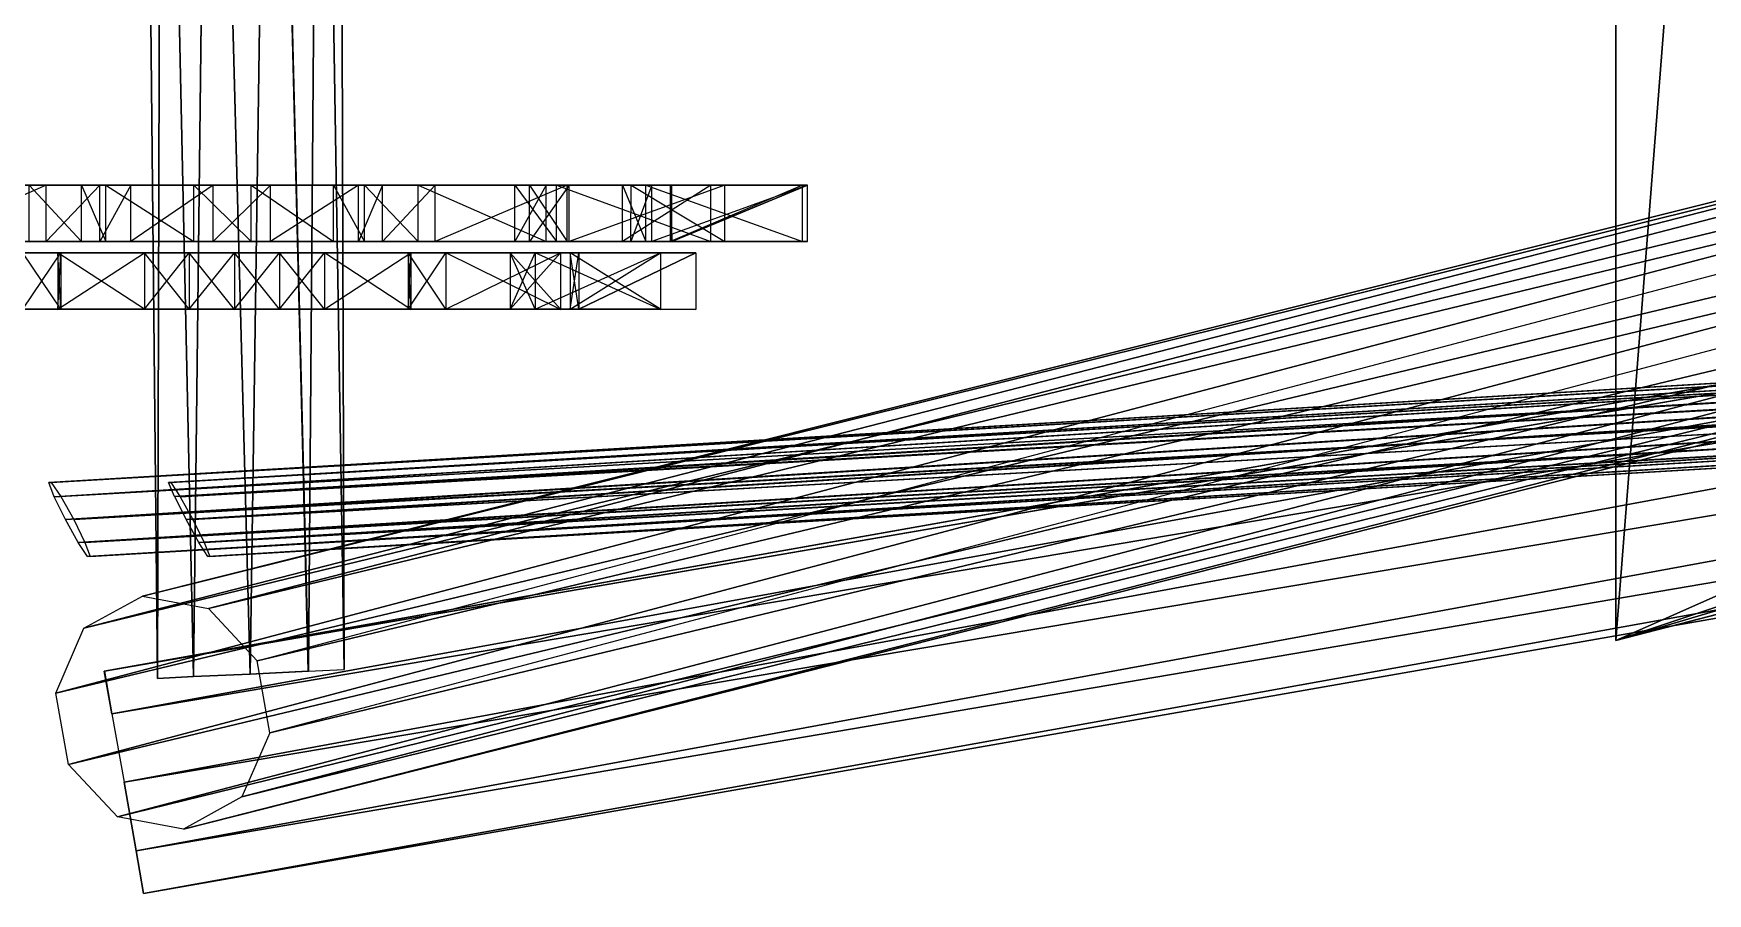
# Model space of a CAD drawing. Extents: x -75 to 123, y -11 to 30.
# Drawn here: x -41.92 to -23.2, y 0.56 to 10.17 of the extents above; entities that cross this region are included whole.
import ezdxf

# ---------------------------------------------------------------- set-up
doc = ezdxf.new("R2010")
doc.units = 0
doc.header["$MEASUREMENT"] = 0
doc.layers.get('0').update_dxf_attribs({"linetype": 'CONTINUOUS'})

msp = doc.modelspace()

# ---------------------------------------------------------------- linework, layer by layer
for points in [[(-24.224, 19.767, 40.669), (-19.195, 4.684, 36.311), (-24.223, 3.383, 40.669)], [(-19.195, 4.684, 36.311), (-24.224, 19.767, 40.669), (-19.196, 18.466, 36.311)], [(-24.223, 3.383, 40.669), (-22.967, 19.442, 43.651), (-24.224, 19.767, 40.669)], [(-40.487, 19.513, -44.447), (-40.531, 2.958, -44.057), (-40.701, 19.502, -43.629)], [(-40.701, 19.502, -43.629), (-40.531, 2.958, -43.2), (-40.487, 19.512, -42.81)], [(-40.701, 19.502, -43.629), (-40.531, 2.958, -44.057), (-40.531, 2.958, -43.2)], [(-40.487, 19.513, -44.447), (-40.13, 2.981, -44.756), (-40.531, 2.958, -44.057)], [(-40.487, 19.512, -42.81), (-40.531, 2.958, -43.2), (-40.13, 2.981, -42.501)], [(-40.487, 19.512, -42.81), (-40.13, 2.981, -42.501), (-39.934, 19.538, -42.302)], [(-39.935, 19.536, -44.956), (-40.13, 2.981, -44.756), (-40.487, 19.513, -44.447)], [(-39.934, 19.538, -42.302), (-40.13, 2.981, -42.501), (-39.495, 3.008, -42.233)], [(-39.935, 19.536, -44.956), (-39.495, 3.008, -45.025), (-40.13, 2.981, -44.756)], [(-39.258, 19.572, -44.954), (-39.495, 3.008, -45.025), (-39.935, 19.536, -44.956)], [(-39.934, 19.538, -42.302), (-39.495, 3.008, -42.233), (-39.258, 19.572, -42.305)], [(-39.258, 19.572, -44.954), (-38.845, 3.039, -44.756), (-39.495, 3.008, -45.025)], [(-39.258, 19.572, -42.305), (-39.495, 3.008, -42.233), (-38.844, 3.04, -42.501)], [(-38.712, 19.598, -44.446), (-38.845, 3.039, -44.756), (-39.258, 19.572, -44.954)], [(-39.258, 19.572, -42.305), (-38.844, 3.04, -42.501), (-38.712, 19.597, -42.812)], [(-38.445, 3.058, -44.057), (-38.712, 19.598, -44.446), (-38.845, 3.039, -44.756)], [(-38.712, 19.597, -42.812), (-38.844, 3.04, -42.501), (-38.445, 3.058, -43.2)], [(-38.445, 3.058, -44.057), (-38.712, 19.598, -44.446), (-38.498, 19.606, -43.629)], [(-38.712, 19.597, -42.812), (-38.445, 3.058, -43.2), (-38.498, 19.606, -43.629)], [(-38.445, 3.058, -44.057), (-38.498, 19.606, -43.629), (-38.445, 3.058, -43.2)], [(-22.967, 19.442, 43.651), (-24.223, 3.383, 40.669), (-22.966, 3.709, 43.651)], [(-41.354, 18.104, -44.298), (8.313, 9.539, -43.934), (-41.269, 18.579, -43.635)], [(-41.27, 18.58, -45.782), (8.313, 9.538, -45.485), (-41.353, 18.103, -45.116)], [(-41.27, 18.58, -45.782), (8.431, 10.193, -45.967), (8.313, 9.538, -45.485)], [(-41.269, 18.579, -43.635), (8.313, 9.539, -43.934), (8.43, 10.191, -43.453)], [(-41.353, 18.103, -45.116), (8.269, 9.289, -44.714), (-41.354, 18.104, -44.298)], [(-41.354, 18.104, -44.298), (8.269, 9.289, -44.714), (8.313, 9.539, -43.934)], [(-41.353, 18.103, -45.116), (8.313, 9.538, -45.485), (8.269, 9.289, -44.714)], [(-41.127, 3.04, -44.298), (-41.125, 3.039, -45.116), (8.5, 11.855, -44.714)], [(-41.127, 3.04, -44.298), (8.5, 11.855, -44.714), (8.544, 11.605, -43.934)], [(-41.125, 3.039, -45.116), (8.543, 11.606, -45.485), (8.5, 11.855, -44.714)], [(-9.847, 11.626, 24.11), (-41.354, 3.521, -43.45), (-40.701, 3.88, -43.785)], [(-9.847, 11.626, 24.11), (-10.35, 11.056, 24.413), (-41.354, 3.521, -43.45)], [(-9.115, 11.744, 23.762), (-40.701, 3.88, -43.785), (-39.962, 3.741, -44.111)], [(-9.115, 11.744, 23.762), (-9.847, 11.626, 24.11), (-40.701, 3.88, -43.785)], [(-8.441, 11.362, 23.492), (-9.115, 11.744, 23.762), (-39.962, 3.741, -44.111)], [(-41.041, 2.565, -43.635), (-41.127, 3.04, -44.298), (8.544, 11.605, -43.934)], [(-41.125, 3.039, -45.116), (-41.041, 2.564, -45.782), (8.543, 11.606, -45.485)], [(-41.041, 2.564, -45.782), (8.66, 10.953, -45.967), (8.543, 11.606, -45.485)], [(-41.041, 2.565, -43.635), (8.544, 11.605, -43.934), (8.659, 10.954, -43.453)], [(-8.441, 11.362, 23.492), (-39.962, 3.741, -44.111), (-39.416, 3.157, -44.295)], [(-8.441, 11.362, 23.492), (-8.079, 10.632, 23.409), (-39.416, 3.157, -44.295)], [(-10.35, 11.056, 24.413), (-41.67, 2.795, -43.22), (-41.354, 3.521, -43.45)], [(-10.35, 11.056, 24.413), (-10.442, 10.256, 24.547), (-41.67, 2.795, -43.22)], [(-41.041, 2.565, -43.635), (-40.906, 1.798, -43.382), (8.659, 10.954, -43.453)], [(-41.041, 2.564, -45.782), (-40.906, 1.798, -46.035), (8.66, 10.953, -45.967)], [(-40.906, 1.798, -43.382), (8.8, 10.147, -43.453), (8.659, 10.954, -43.453)], [(-40.906, 1.798, -46.035), (8.8, 10.149, -45.967), (8.66, 10.953, -45.967)], [(-8.079, 10.632, 23.409), (-39.274, 2.351, -44.267), (-39.416, 3.157, -44.295)], [(-8.171, 9.832, 23.546), (-8.079, 10.632, 23.409), (-39.274, 2.351, -44.267)], [(-10.442, 10.256, 24.547), (-41.528, 1.999, -43.192), (-41.67, 2.795, -43.22)], [(-10.442, 10.256, 24.547), (-10.08, 9.528, 24.465), (-41.528, 1.999, -43.192)], [(-40.906, 1.798, -46.035), (-40.772, 1.032, -45.782), (8.8, 10.149, -45.967)], [(-40.771, 1.031, -43.635), (-40.906, 1.798, -43.382), (8.8, 10.147, -43.453)], [(-40.772, 1.032, -45.782), (8.914, 9.492, -45.485), (8.8, 10.149, -45.967)], [(-40.771, 1.031, -43.635), (8.8, 10.147, -43.453), (8.914, 9.493, -43.934)], [(-8.677, 9.264, 23.849), (-8.171, 9.832, 23.546), (-39.589, 1.635, -44.037)], [(-8.171, 9.832, 23.546), (-39.274, 2.351, -44.267), (-39.589, 1.635, -44.037)], [(-2.566, 9.808, 37.458), (-21.129, 4.184, 43.651), (-24.223, 3.383, 40.669)], [(-24.223, 3.383, 40.669), (-7.594, 8.922, 37.229), (-2.566, 9.808, 37.458)], [(-10.08, 9.528, 24.465), (-40.981, 1.412, -43.376), (-41.528, 1.999, -43.192)], [(-10.08, 9.528, 24.465), (-9.41, 9.146, 24.197), (-40.981, 1.412, -43.376)], [(-40.772, 1.032, -45.782), (-40.688, 0.556, -45.116), (8.914, 9.492, -45.485)], [(-40.689, 0.555, -44.298), (-40.771, 1.031, -43.635), (8.914, 9.493, -43.934)], [(-40.689, 0.555, -44.298), (8.914, 9.493, -43.934), (8.958, 9.243, -44.714)], [(-40.688, 0.556, -45.116), (8.958, 9.243, -44.714), (8.914, 9.492, -45.485)], [(-40.688, 0.556, -45.116), (-40.689, 0.555, -44.298), (8.958, 9.243, -44.714)], [(-9.41, 9.146, 24.197), (-8.677, 9.264, 23.849), (-40.24, 1.274, -43.696)], [(-8.677, 9.264, 23.849), (-39.589, 1.635, -44.037), (-40.24, 1.274, -43.696)], [(-9.41, 9.146, 24.197), (-40.24, 1.274, -43.696), (-40.981, 1.412, -43.376)], [(-24.223, 3.383, 40.669), (-14.456, 7.712, 36.081), (-7.594, 8.922, 37.229)], [(-34.793, 8.475, -43.573), (-44.157, 8.475, -41.922), (-44.613, 8.475, -43.786)], [(-34.793, 8.475, -43.573), (-44.613, 8.475, -43.786), (-44.322, 8.475, -45.683)], [(-34.793, 8.475, -43.573), (-44.322, 8.475, -45.683), (-43.325, 8.475, -47.325)], [(-34.793, 8.475, -43.573), (-43.021, 8.475, -40.373), (-44.157, 8.475, -41.922)], [(-34.793, 8.475, -43.573), (-43.325, 8.475, -47.325), (-41.776, 8.475, -48.461)], [(-41.776, 8.475, -48.461), (-43.325, 8.475, -47.325), (-42.859, 8.475, -47.77)], [(-42.859, 8.475, -47.77), (-41.776, 8.475, -48.461), (-43.206, 8.476, -49.51)], [(-43.206, 8.476, -49.51), (-41.776, 8.475, -48.461), (-43.206, 7.843, -49.51)], [(-43.206, 7.843, -49.51), (-41.776, 7.843, -48.461), (-41.776, 8.475, -48.461)], [(-34.793, 8.475, -43.573), (-41.38, 8.475, -39.377), (-43.021, 8.475, -40.373)], [(-43.021, 8.475, -40.373), (-41.38, 8.475, -39.377), (-41.969, 8.475, -39.636)], [(-41.38, 8.475, -39.377), (-41.969, 8.475, -39.636), (-41.38, 7.843, -39.377)], [(-41.38, 7.843, -39.377), (-41.969, 7.843, -39.636), (-41.969, 8.475, -39.636)], [(-34.793, 8.475, -43.573), (-41.776, 8.475, -48.461), (-39.911, 8.475, -48.917)], [(-39.911, 8.475, -48.917), (-41.776, 8.475, -48.461), (-41.176, 8.475, -48.695)], [(-41.776, 8.475, -48.461), (-41.176, 8.475, -48.695), (-41.776, 7.843, -48.461)], [(-41.776, 7.843, -48.461), (-41.176, 7.843, -48.695), (-41.176, 8.475, -48.695)], [(-34.793, 8.475, -43.573), (-39.483, 8.475, -39.085), (-41.38, 8.475, -39.377)], [(-41.38, 8.475, -39.377), (-39.483, 8.475, -39.085), (-40.125, 8.475, -39.098)], [(-40.125, 8.475, -39.098), (-41.38, 8.475, -39.377), (-41.11, 8.475, -37.623)], [(-41.11, 8.475, -37.623), (-41.38, 8.475, -39.377), (-41.11, 7.843, -37.623)], [(-41.11, 7.843, -37.623), (-41.38, 7.843, -39.377), (-41.38, 8.475, -39.377)], [(-41.176, 8.475, -48.695), (-39.911, 8.475, -48.917), (-40.83, 8.476, -50.435)], [(-41.176, 8.475, -48.695), (-40.83, 8.476, -50.435), (-41.176, 7.843, -48.695)], [(-41.176, 7.843, -48.695), (-40.83, 7.843, -50.435), (-40.83, 8.476, -50.435)], [(-40.125, 8.475, -39.098), (-41.11, 8.475, -37.623), (-40.125, 7.843, -39.098)], [(-40.125, 7.843, -39.098), (-41.11, 7.843, -37.623), (-41.11, 8.475, -37.623)], [(-40.83, 8.476, -50.435), (-39.911, 8.475, -48.917), (-40.83, 7.843, -50.435)], [(-40.83, 7.843, -50.435), (-39.911, 7.843, -48.917), (-39.911, 8.475, -48.917)], [(-39.483, 8.475, -39.085), (-40.125, 8.475, -39.098), (-39.483, 7.843, -39.085)], [(-39.483, 7.843, -39.085), (-40.125, 7.843, -39.098), (-40.125, 8.475, -39.098)], [(-34.793, 8.475, -43.573), (-39.911, 8.475, -48.917), (-38.014, 8.475, -48.625)], [(-38.014, 8.475, -48.625), (-39.911, 8.475, -48.917), (-39.269, 8.475, -48.904)], [(-39.911, 8.475, -48.917), (-39.269, 8.475, -48.904), (-39.911, 7.843, -48.917)], [(-39.911, 7.843, -48.917), (-39.269, 7.843, -48.904), (-39.269, 8.475, -48.904)], [(-34.793, 8.475, -43.573), (-37.618, 8.475, -39.541), (-39.483, 8.475, -39.085)], [(-39.483, 8.475, -39.085), (-37.618, 8.475, -39.541), (-38.218, 8.475, -39.307)], [(-38.218, 8.475, -39.307), (-39.483, 8.475, -39.085), (-38.563, 8.475, -37.567)], [(-38.563, 8.475, -37.567), (-39.483, 8.475, -39.085), (-38.564, 7.843, -37.567)], [(-38.564, 7.843, -37.567), (-39.483, 7.843, -39.085), (-39.483, 8.475, -39.085)], [(-39.269, 8.475, -48.904), (-38.014, 8.475, -48.625), (-38.283, 8.476, -50.379)], [(-39.269, 8.475, -48.904), (-38.283, 8.476, -50.379), (-39.269, 7.843, -48.904)], [(-39.269, 7.843, -48.904), (-38.284, 7.843, -50.379), (-38.283, 8.476, -50.379)], [(-38.218, 7.843, -39.307), (-38.564, 7.843, -37.567), (-38.563, 8.475, -37.567)], [(-38.218, 8.475, -39.307), (-38.563, 8.475, -37.567), (-38.218, 7.843, -39.307)], [(-38.283, 8.476, -50.379), (-38.014, 8.475, -48.625), (-38.284, 7.843, -50.379)], [(-38.284, 7.843, -50.379), (-38.014, 7.843, -48.625), (-38.014, 8.475, -48.625)], [(-37.618, 8.475, -39.541), (-38.218, 8.475, -39.307), (-37.618, 7.843, -39.541)], [(-37.618, 7.843, -39.541), (-38.218, 7.843, -39.307), (-38.218, 8.475, -39.307)], [(-34.793, 8.475, -43.573), (-38.014, 8.475, -48.625), (-36.371, 8.475, -47.629)], [(-36.371, 8.475, -47.629), (-38.014, 8.475, -48.625), (-37.425, 8.475, -48.366)], [(-38.014, 8.475, -48.625), (-37.425, 8.475, -48.366), (-38.014, 7.843, -48.625)], [(-38.014, 7.843, -48.625), (-37.425, 7.843, -48.366), (-37.425, 8.475, -48.366)], [(-34.793, 8.475, -43.573), (-36.069, 8.475, -40.677), (-37.618, 8.475, -39.541)], [(-37.618, 8.475, -39.541), (-36.069, 8.475, -40.677), (-36.534, 8.475, -40.232)], [(-36.534, 8.475, -40.232), (-37.618, 8.475, -39.541), (-36.186, 8.475, -38.492)], [(-36.186, 8.475, -38.492), (-37.618, 8.475, -39.541), (-36.186, 7.843, -38.492)], [(-36.186, 7.843, -38.492), (-37.618, 7.843, -39.541), (-37.618, 8.475, -39.541)], [(-37.425, 8.475, -48.366), (-36.371, 8.475, -47.629), (-35.95, 8.475, -49.352)], [(-37.425, 8.475, -48.366), (-35.95, 8.475, -49.352), (-37.425, 7.843, -48.366)], [(-37.425, 7.843, -48.366), (-35.95, 7.843, -49.352), (-35.95, 8.475, -49.352)], [(-36.069, 8.475, -40.677), (-36.534, 8.475, -40.232), (-36.069, 7.843, -40.677)], [(-36.534, 8.475, -40.232), (-36.186, 8.475, -38.492), (-36.534, 7.843, -40.232)], [(-36.069, 7.843, -40.677), (-36.534, 7.843, -40.232), (-36.534, 8.475, -40.232)], [(-36.534, 7.843, -40.232), (-36.186, 7.843, -38.492), (-36.186, 8.475, -38.492)], [(-34.793, 8.475, -43.573), (-36.371, 8.475, -47.629), (-35.235, 8.475, -46.08)], [(-35.95, 8.475, -49.352), (-36.371, 8.475, -47.629), (-35.95, 7.843, -49.352)], [(-35.235, 8.475, -46.08), (-36.371, 8.475, -47.629), (-35.927, 8.475, -47.164)], [(-36.371, 8.475, -47.629), (-35.927, 8.475, -47.164), (-36.371, 7.843, -47.629)], [(-35.95, 7.843, -49.352), (-36.371, 7.843, -47.629), (-36.371, 8.475, -47.629)], [(-36.371, 7.843, -47.629), (-35.927, 7.843, -47.164), (-35.927, 8.475, -47.164)], [(-34.793, 8.475, -43.573), (-36.069, 8.475, -40.677), (-35.072, 8.475, -42.319)], [(-36.069, 8.475, -40.677), (-35.072, 8.475, -42.319), (-35.332, 8.475, -41.729)], [(-35.332, 8.475, -41.729), (-36.069, 8.475, -40.677), (-34.345, 8.475, -40.255)], [(-34.345, 8.475, -40.255), (-36.069, 8.475, -40.677), (-34.345, 7.843, -40.255)], [(-34.345, 7.843, -40.255), (-36.069, 7.843, -40.677), (-36.069, 8.475, -40.677)], [(-35.927, 8.475, -47.164), (-35.235, 8.475, -46.08), (-34.187, 8.476, -47.51)], [(-35.927, 8.475, -47.164), (-34.187, 8.476, -47.51), (-35.927, 7.843, -47.164)], [(-35.927, 7.843, -47.164), (-34.187, 7.843, -47.51), (-34.187, 8.476, -47.51)], [(-35.072, 8.475, -42.319), (-35.332, 8.475, -41.729), (-35.072, 7.843, -42.319)], [(-35.332, 8.475, -41.729), (-34.345, 8.475, -40.255), (-35.332, 7.843, -41.729)], [(-35.072, 7.843, -42.319), (-35.332, 7.843, -41.729), (-35.332, 8.475, -41.729)], [(-35.332, 7.843, -41.729), (-34.345, 7.843, -40.255), (-34.345, 8.475, -40.255)], [(-35.235, 8.475, -46.08), (-35.002, 8.475, -45.48), (-35.237, 7.843, -46.08)], [(-34.187, 7.843, -47.51), (-35.237, 7.843, -46.08), (-35.235, 8.475, -46.08)], [(-35.237, 7.843, -46.08), (-35.002, 7.843, -45.48), (-35.002, 8.475, -45.48)], [(-34.187, 8.476, -47.51), (-35.235, 8.475, -46.08), (-34.187, 7.843, -47.51)], [(-35.235, 8.475, -46.08), (-34.793, 8.475, -43.573), (-34.779, 8.475, -44.215)], [(-34.779, 8.475, -44.215), (-35.235, 8.475, -46.08), (-35.002, 8.475, -45.48)], [(-34.793, 8.475, -43.573), (-35.072, 8.475, -42.319), (-33.318, 8.475, -42.589)], [(-33.318, 8.475, -42.589), (-35.072, 8.475, -42.319), (-33.319, 7.843, -42.589)], [(-33.319, 7.843, -42.589), (-35.072, 7.843, -42.319), (-35.072, 8.475, -42.319)], [(-35.002, 8.475, -45.48), (-34.779, 8.475, -44.215), (-33.262, 8.475, -45.134)], [(-35.002, 8.475, -45.48), (-33.262, 8.475, -45.134), (-35.002, 7.843, -45.48)], [(-35.002, 7.843, -45.48), (-33.263, 7.843, -45.134), (-33.262, 8.475, -45.134)], [(-35.002, 7.843, -45.48), (-34.779, 7.843, -44.215), (-33.262, 8.475, -45.134)], [(-34.779, 8.475, -44.215), (-34.793, 8.475, -43.573), (-34.779, 7.843, -44.215)], [(-34.793, 8.475, -43.573), (-33.318, 8.475, -42.589), (-34.793, 7.843, -43.573)], [(-34.779, 7.843, -44.215), (-34.793, 7.843, -43.573), (-34.793, 8.475, -43.573)], [(-34.793, 7.843, -43.573), (-33.319, 7.843, -42.589), (-33.318, 8.475, -42.589)], [(-34.779, 8.475, -44.215), (-33.262, 8.475, -45.134), (-34.779, 7.843, -44.215)], [(-34.779, 7.843, -44.215), (-33.263, 7.843, -45.134), (-33.262, 8.475, -45.134)], [(-41.722, 5.15, -49.507), (7.615, 8.089, -54.83), (-41.747, 5.15, -49.777)], [(-41.747, 5.15, -49.777), (7.615, 8.089, -54.83), (7.631, 8.006, -55.088)], [(-41.722, 5.15, -49.507), (7.686, 8.005, -54.577), (7.615, 8.089, -54.83)], [(-40.407, 5.15, -38.707), (-40.381, 5.15, -38.978), (9.043, 8.089, -34.519)], [(-40.407, 5.15, -38.707), (9.043, 8.089, -34.519), (9.064, 8.005, -34.257)], [(-40.381, 5.15, -38.978), (9.108, 8.006, -34.772), (9.043, 8.089, -34.519)], [(-41.747, 5.15, -49.777), (7.631, 8.006, -55.088), (-41.687, 4.991, -50.006)], [(-41.612, 4.992, -49.296), (7.686, 8.005, -54.577), (-41.722, 5.15, -49.507)], [(-41.687, 4.991, -50.006), (7.631, 8.006, -55.088), (7.729, 7.788, -55.26)], [(7.816, 7.788, -54.43), (-41.612, 4.992, -49.296), (7.686, 8.005, -54.577)], [(-40.34, 4.992, -38.48), (-40.407, 5.15, -38.707), (9.064, 8.005, -34.257)], [(-40.381, 5.15, -38.978), (-40.278, 4.991, -39.192), (9.108, 8.006, -34.772)], [(-40.34, 4.992, -38.48), (9.064, 8.005, -34.257), (9.164, 7.788, -34.087)], [(-40.278, 4.991, -39.192), (9.238, 7.788, -34.921), (9.108, 8.006, -34.772)], [(-44.322, 7.843, -45.683), (-44.613, 7.843, -43.786), (-34.793, 7.843, -43.573)], [(-44.613, 7.843, -43.786), (-44.157, 7.843, -41.922), (-34.793, 7.843, -43.573)], [(-43.325, 7.843, -47.325), (-44.322, 7.843, -45.683), (-34.793, 7.843, -43.573)], [(-44.157, 7.843, -41.922), (-43.021, 7.843, -40.373), (-34.793, 7.843, -43.573)], [(-43.037, 7.719, -45.943), (-43.524, 7.719, -44.507), (-35.918, 7.719, -42.996)], [(-43.524, 7.719, -44.507), (-43.425, 7.719, -42.996), (-35.918, 7.719, -42.996)], [(-43.425, 7.719, -42.996), (-42.754, 7.719, -41.637), (-35.918, 7.719, -42.996)], [(-43.325, 7.843, -47.325), (-42.859, 7.843, -47.77), (-41.776, 7.843, -48.461)], [(-41.776, 7.843, -48.461), (-43.325, 7.843, -47.325), (-34.793, 7.843, -43.573)], [(-43.206, 7.843, -49.51), (-41.776, 7.843, -48.461), (-42.859, 7.843, -47.77)], [(-42.037, 7.719, -47.083), (-43.037, 7.719, -45.943), (-35.918, 7.719, -42.996)], [(-41.38, 7.843, -39.377), (-41.969, 7.843, -39.636), (-43.021, 7.843, -40.373)], [(-43.021, 7.843, -40.373), (-41.38, 7.843, -39.377), (-34.793, 7.843, -43.573)], [(-41.614, 7.719, -40.636), (-42.037, 7.719, -40.919), (-42.754, 7.719, -41.637)], [(-42.754, 7.719, -41.637), (-41.614, 7.719, -40.636), (-35.918, 7.719, -42.996)], [(-42.037, 7.087, -47.083), (-41.614, 7.719, -47.366), (-41.614, 7.087, -47.366)], [(-42.037, 7.087, -47.083), (-41.614, 7.719, -47.366), (-42.037, 7.719, -47.083)], [(-41.614, 7.087, -40.636), (-42.037, 7.719, -40.919), (-42.037, 7.087, -40.919)], [(-41.614, 7.087, -40.636), (-42.037, 7.719, -40.919), (-41.614, 7.719, -40.636)], [(-42.037, 7.719, -47.083), (-41.614, 7.719, -47.366), (-40.677, 7.719, -47.755)], [(-40.677, 7.719, -47.755), (-42.037, 7.719, -47.083), (-35.918, 7.719, -42.996)], [(-41.776, 7.843, -48.461), (-41.176, 7.843, -48.695), (-39.911, 7.843, -48.917)], [(-39.911, 7.843, -48.917), (-41.776, 7.843, -48.461), (-34.793, 7.843, -43.573)], [(-41.687, 4.991, -50.006), (7.729, 7.788, -55.26), (-41.562, 4.736, -50.104)], [(-41.645, 7.087, -48.767), (-40.677, 7.719, -47.755), (-40.677, 7.087, -47.755)], [(-41.614, 7.087, -47.366), (-41.645, 7.719, -48.767), (-41.645, 7.087, -48.767)], [(-41.645, 7.087, -48.767), (-40.677, 7.719, -47.755), (-41.645, 7.719, -48.767)], [(-41.614, 7.087, -47.366), (-41.645, 7.719, -48.767), (-41.614, 7.719, -47.366)], [(-41.645, 7.086, -39.235), (-41.614, 7.719, -40.636), (-41.614, 7.087, -40.636)], [(-40.677, 7.087, -40.247), (-41.645, 7.719, -39.235), (-41.645, 7.086, -39.235)], [(-41.645, 7.086, -39.235), (-41.614, 7.719, -40.636), (-41.645, 7.719, -39.235)], [(-40.677, 7.087, -40.247), (-41.645, 7.719, -39.235), (-40.677, 7.719, -40.247)], [(-41.645, 7.719, -48.767), (-40.677, 7.719, -47.755), (-41.614, 7.719, -47.366)], [(-41.645, 7.719, -39.235), (-41.614, 7.719, -40.636), (-40.677, 7.719, -40.247)], [(-40.178, 7.719, -40.148), (-40.677, 7.719, -40.247), (-41.614, 7.719, -40.636)], [(-41.614, 7.719, -40.636), (-40.178, 7.719, -40.148), (-35.918, 7.719, -42.996)], [(7.816, 7.788, -54.43), (-41.612, 4.992, -49.296), (-41.469, 4.736, -49.225)], [(-41.562, 4.736, -50.104), (7.729, 7.788, -55.26), (7.87, 7.52, -55.274)], [(7.816, 7.788, -54.43), (-41.469, 4.736, -49.225), (7.958, 7.519, -54.444)], [(-41.11, 7.843, -37.623), (-41.38, 7.843, -39.377), (-40.125, 7.843, -39.098)], [(-39.483, 7.843, -39.085), (-40.125, 7.843, -39.098), (-41.38, 7.843, -39.377)], [(-41.38, 7.843, -39.377), (-39.483, 7.843, -39.085), (-34.793, 7.843, -43.573)], [(-40.83, 7.843, -50.435), (-39.911, 7.843, -48.917), (-41.176, 7.843, -48.695)], [(-40.677, 7.087, -47.755), (-40.178, 7.719, -47.854), (-40.178, 7.087, -47.854)], [(-40.677, 7.087, -47.755), (-40.178, 7.719, -47.854), (-40.677, 7.719, -47.755)], [(-40.178, 7.087, -40.148), (-40.677, 7.719, -40.247), (-40.677, 7.087, -40.247)], [(-40.178, 7.087, -40.148), (-40.677, 7.719, -40.247), (-40.178, 7.719, -40.148)], [(-40.677, 7.719, -47.755), (-40.178, 7.719, -47.854), (-39.166, 7.719, -47.854)], [(-39.166, 7.719, -47.854), (-40.677, 7.719, -47.755), (-35.918, 7.719, -42.996)], [(-40.34, 4.992, -38.48), (-40.213, 4.736, -38.383), (9.164, 7.788, -34.087)], [(-40.278, 4.991, -39.192), (-40.136, 4.736, -39.264), (9.238, 7.788, -34.921)], [(-40.213, 4.736, -38.383), (9.305, 7.519, -34.075), (9.164, 7.788, -34.087)], [(-40.178, 7.087, -47.854), (-39.672, 7.719, -49.159), (-39.672, 7.087, -49.159)], [(-40.178, 7.087, -47.854), (-39.672, 7.719, -49.159), (-40.178, 7.719, -47.854)], [(-39.672, 7.086, -38.843), (-40.178, 7.719, -40.148), (-40.178, 7.087, -40.148)], [(-39.672, 7.086, -38.843), (-40.178, 7.719, -40.148), (-39.672, 7.719, -38.843)], [(-39.672, 7.719, -49.159), (-39.166, 7.719, -47.854), (-40.178, 7.719, -47.854)], [(-39.672, 7.719, -38.843), (-40.178, 7.719, -40.148), (-39.166, 7.719, -40.148)], [(-38.666, 7.719, -40.247), (-39.166, 7.719, -40.148), (-40.178, 7.719, -40.148)], [(-40.178, 7.719, -40.148), (-38.666, 7.719, -40.247), (-35.918, 7.719, -42.996)], [(-40.136, 4.736, -39.264), (9.378, 7.52, -34.909), (9.238, 7.788, -34.921)], [(-39.911, 7.843, -48.917), (-39.269, 7.843, -48.904), (-38.014, 7.843, -48.625)], [(-38.014, 7.843, -48.625), (-39.911, 7.843, -48.917), (-34.793, 7.843, -43.573)], [(-39.672, 7.087, -49.159), (-39.166, 7.719, -47.854), (-39.166, 7.087, -47.854)], [(-39.672, 7.087, -49.159), (-39.166, 7.719, -47.854), (-39.672, 7.719, -49.159)], [(-39.166, 7.087, -40.148), (-39.672, 7.719, -38.843), (-39.672, 7.086, -38.843)], [(-39.166, 7.087, -40.148), (-39.672, 7.719, -38.843), (-39.166, 7.719, -40.148)], [(-38.564, 7.843, -37.567), (-39.483, 7.843, -39.085), (-38.218, 7.843, -39.307)], [(-37.618, 7.843, -39.541), (-38.218, 7.843, -39.307), (-39.483, 7.843, -39.085)], [(-39.483, 7.843, -39.085), (-37.618, 7.843, -39.541), (-34.793, 7.843, -43.573)], [(-38.284, 7.843, -50.379), (-38.014, 7.843, -48.625), (-39.269, 7.843, -48.904)], [(-39.166, 7.087, -47.854), (-38.666, 7.719, -47.755), (-38.666, 7.087, -47.755)], [(-39.166, 7.087, -47.854), (-38.666, 7.719, -47.755), (-39.166, 7.719, -47.854)], [(-38.666, 7.087, -40.247), (-39.166, 7.719, -40.148), (-39.166, 7.087, -40.148)], [(-38.666, 7.087, -40.247), (-39.166, 7.719, -40.148), (-38.666, 7.719, -40.247)], [(-39.166, 7.719, -47.854), (-38.666, 7.719, -47.755), (-37.729, 7.719, -47.366)], [(-37.729, 7.719, -47.366), (-39.166, 7.719, -47.854), (-35.918, 7.719, -42.996)], [(-38.666, 7.087, -47.755), (-37.698, 7.719, -48.767), (-37.698, 7.087, -48.767)], [(-38.666, 7.087, -47.755), (-37.698, 7.719, -48.767), (-38.666, 7.719, -47.755)], [(-37.698, 7.086, -39.235), (-38.666, 7.719, -40.247), (-38.666, 7.087, -40.247)], [(-37.698, 7.086, -39.235), (-38.666, 7.719, -40.247), (-37.698, 7.719, -39.235)], [(-37.698, 7.719, -48.767), (-37.729, 7.719, -47.366), (-38.666, 7.719, -47.755)], [(-37.698, 7.719, -39.235), (-38.666, 7.719, -40.247), (-37.729, 7.719, -40.636)], [(-37.306, 7.719, -40.919), (-37.729, 7.719, -40.636), (-38.666, 7.719, -40.247)], [(-38.666, 7.719, -40.247), (-37.306, 7.719, -40.919), (-35.918, 7.719, -42.996)], [(-38.014, 7.843, -48.625), (-37.425, 7.843, -48.366), (-36.371, 7.843, -47.629)], [(-36.371, 7.843, -47.629), (-38.014, 7.843, -48.625), (-34.793, 7.843, -43.573)], [(-37.729, 7.087, -47.366), (-37.306, 7.719, -47.083), (-37.306, 7.087, -47.083)], [(-37.698, 7.087, -48.767), (-37.729, 7.719, -47.366), (-37.729, 7.087, -47.366)], [(-37.729, 7.087, -47.366), (-37.306, 7.719, -47.083), (-37.729, 7.719, -47.366)], [(-37.698, 7.087, -48.767), (-37.729, 7.719, -47.366), (-37.698, 7.719, -48.767)], [(-37.729, 7.087, -40.636), (-37.698, 7.719, -39.235), (-37.698, 7.086, -39.235)], [(-37.306, 7.087, -40.919), (-37.729, 7.719, -40.636), (-37.729, 7.087, -40.636)], [(-37.729, 7.087, -40.636), (-37.698, 7.719, -39.235), (-37.729, 7.719, -40.636)], [(-37.306, 7.087, -40.919), (-37.729, 7.719, -40.636), (-37.306, 7.719, -40.919)], [(-37.729, 7.719, -47.366), (-37.306, 7.719, -47.083), (-36.589, 7.719, -46.365)], [(-36.589, 7.719, -46.365), (-37.729, 7.719, -47.366), (-35.918, 7.719, -42.996)], [(-36.186, 7.843, -38.492), (-37.618, 7.843, -39.541), (-36.534, 7.843, -40.232)], [(-36.069, 7.843, -40.677), (-36.534, 7.843, -40.232), (-37.618, 7.843, -39.541)], [(-37.618, 7.843, -39.541), (-36.069, 7.843, -40.677), (-34.793, 7.843, -43.573)], [(-35.95, 7.843, -49.352), (-36.371, 7.843, -47.629), (-37.425, 7.843, -48.366)], [(-37.306, 7.087, -47.083), (-36.024, 7.719, -47.648), (-36.024, 7.087, -47.648)], [(-37.306, 7.087, -47.083), (-36.024, 7.719, -47.648), (-37.306, 7.719, -47.083)], [(-36.024, 7.086, -40.354), (-37.306, 7.719, -40.919), (-37.306, 7.087, -40.919)], [(-36.024, 7.086, -40.354), (-37.306, 7.719, -40.919), (-36.024, 7.719, -40.354)], [(-36.024, 7.719, -47.648), (-36.589, 7.719, -46.365), (-37.306, 7.719, -47.083)], [(-36.024, 7.719, -40.354), (-37.306, 7.719, -40.919), (-36.589, 7.719, -41.637)], [(-36.307, 7.719, -42.059), (-36.589, 7.719, -41.637), (-37.306, 7.719, -40.919)], [(-37.306, 7.719, -40.919), (-36.307, 7.719, -42.059), (-35.918, 7.719, -42.996)], [(-36.589, 7.087, -46.365), (-36.307, 7.719, -45.943), (-36.307, 7.087, -45.943)], [(-36.024, 7.087, -47.648), (-36.589, 7.719, -46.365), (-36.589, 7.087, -46.365)], [(-36.589, 7.087, -46.365), (-36.307, 7.719, -45.943), (-36.589, 7.719, -46.365)], [(-36.024, 7.087, -47.648), (-36.589, 7.719, -46.365), (-36.024, 7.719, -47.648)], [(-36.589, 7.087, -41.637), (-36.024, 7.719, -40.354), (-36.024, 7.086, -40.354)], [(-36.307, 7.087, -42.059), (-36.589, 7.719, -41.637), (-36.589, 7.087, -41.637)], [(-36.589, 7.087, -41.637), (-36.024, 7.719, -40.354), (-36.589, 7.719, -41.637)], [(-36.307, 7.087, -42.059), (-36.589, 7.719, -41.637), (-36.307, 7.719, -42.059)], [(-36.589, 7.719, -46.365), (-36.307, 7.719, -45.943), (-35.918, 7.719, -45.005)], [(-35.918, 7.719, -45.005), (-36.589, 7.719, -46.365), (-35.918, 7.719, -42.996)], [(-36.371, 7.843, -47.629), (-35.927, 7.843, -47.164), (-35.237, 7.843, -46.08)], [(-35.237, 7.843, -46.08), (-36.371, 7.843, -47.629), (-34.793, 7.843, -43.573)], [(-36.307, 7.087, -45.943), (-34.906, 7.719, -45.974), (-34.906, 7.087, -45.974)], [(-36.307, 7.087, -45.943), (-34.906, 7.719, -45.974), (-36.307, 7.719, -45.943)], [(-34.906, 7.086, -42.028), (-36.307, 7.719, -42.059), (-36.307, 7.087, -42.059)], [(-34.906, 7.086, -42.028), (-36.307, 7.719, -42.059), (-34.906, 7.719, -42.028)], [(-34.906, 7.719, -45.974), (-35.918, 7.719, -45.005), (-36.307, 7.719, -45.943)], [(-34.906, 7.719, -42.028), (-36.307, 7.719, -42.059), (-35.918, 7.719, -42.996)], [(-34.345, 7.843, -40.255), (-36.069, 7.843, -40.677), (-35.332, 7.843, -41.729)], [(-35.072, 7.843, -42.319), (-35.332, 7.843, -41.729), (-36.069, 7.843, -40.677)], [(-36.069, 7.843, -40.677), (-35.072, 7.843, -42.319), (-34.793, 7.843, -43.573)], [(-34.187, 7.843, -47.51), (-35.237, 7.843, -46.08), (-35.927, 7.843, -47.164)], [(-35.918, 7.087, -45.005), (-35.819, 7.719, -44.507), (-35.819, 7.087, -44.507)], [(-34.906, 7.087, -45.974), (-35.918, 7.719, -45.005), (-35.918, 7.087, -45.005)], [(-35.918, 7.087, -45.005), (-35.819, 7.719, -44.507), (-35.918, 7.719, -45.005)], [(-34.906, 7.087, -45.974), (-35.918, 7.719, -45.005), (-34.906, 7.719, -45.974)], [(-35.918, 7.087, -42.996), (-34.906, 7.719, -42.028), (-34.906, 7.086, -42.028)], [(-35.819, 7.087, -43.495), (-35.918, 7.719, -42.996), (-35.918, 7.087, -42.996)], [(-35.918, 7.087, -42.996), (-34.906, 7.719, -42.028), (-35.918, 7.719, -42.996)], [(-35.819, 7.087, -43.495), (-35.918, 7.719, -42.996), (-35.819, 7.719, -43.495)], [(-35.918, 7.719, -45.005), (-35.819, 7.719, -44.507), (-35.819, 7.719, -43.495)], [(-35.819, 7.719, -43.495), (-35.918, 7.719, -42.996), (-35.918, 7.719, -45.005)], [(-35.819, 7.087, -44.507), (-34.513, 7.719, -44.001), (-34.513, 7.086, -44.001)], [(-35.819, 7.087, -43.495), (-34.513, 7.719, -44.001), (-34.513, 7.086, -44.001)], [(-35.819, 7.087, -44.507), (-34.513, 7.719, -44.001), (-35.819, 7.087, -43.495)], [(-35.819, 7.087, -44.507), (-34.513, 7.719, -44.001), (-35.819, 7.719, -44.507)], [(-35.819, 7.087, -43.495), (-34.513, 7.719, -44.001), (-35.819, 7.719, -43.495)], [(-35.819, 7.719, -44.507), (-34.513, 7.719, -44.001), (-35.819, 7.719, -43.495)], [(-35.237, 7.843, -46.08), (-35.002, 7.843, -45.48), (-34.779, 7.843, -44.215)], [(-34.779, 7.843, -44.215), (-34.793, 7.843, -43.573), (-35.237, 7.843, -46.08)], [(-33.319, 7.843, -42.589), (-35.072, 7.843, -42.319), (-34.793, 7.843, -43.573)], [(-35.002, 7.843, -45.48), (-33.263, 7.843, -45.134), (-34.779, 7.843, -44.215)], [(-14.456, 7.712, 36.081), (-24.223, 3.383, 40.669), (-17.647, 5.084, 35.852)], [(-41.562, 4.736, -50.104), (7.87, 7.52, -55.274), (-41.42, 4.48, -50.034)], [(-41.344, 4.48, -49.324), (7.958, 7.519, -54.444), (-41.469, 4.736, -49.225)], [(-41.42, 4.48, -50.034), (7.87, 7.52, -55.274), (8, 7.301, -55.125)], [(-41.344, 4.48, -49.324), (8.054, 7.301, -54.614), (7.958, 7.519, -54.444)], [(-40.071, 4.48, -38.456), (-40.213, 4.736, -38.383), (9.305, 7.519, -34.075)], [(-40.136, 4.736, -39.264), (-40.01, 4.48, -39.168), (9.378, 7.52, -34.909)], [(-40.071, 4.48, -38.456), (9.305, 7.519, -34.075), (9.432, 7.301, -34.224)], [(-40.01, 4.48, -39.168), (9.477, 7.301, -34.739), (9.378, 7.52, -34.909)], [(-41.42, 4.48, -50.034), (8, 7.301, -55.125), (-41.313, 4.322, -49.823)], [(-41.284, 4.321, -49.552), (8.054, 7.301, -54.614), (-41.344, 4.48, -49.324)], [(-41.313, 4.322, -49.823), (8, 7.301, -55.125), (8.07, 7.218, -54.879)], [(-41.313, 4.322, -49.823), (8.07, 7.218, -54.879), (-41.284, 4.321, -49.552)], [(-41.284, 4.321, -49.552), (8.07, 7.218, -54.879), (8.054, 7.301, -54.614)], [(-39.97, 4.321, -38.669), (-40.071, 4.48, -38.456), (9.432, 7.301, -34.224)], [(-40.01, 4.48, -39.168), (-39.946, 4.322, -38.94), (9.477, 7.301, -34.739)], [(-39.97, 4.321, -38.669), (9.432, 7.301, -34.224), (9.499, 7.218, -34.48)], [(-39.946, 4.322, -38.94), (-39.97, 4.321, -38.669), (9.499, 7.218, -34.48)], [(-39.946, 4.322, -38.94), (9.499, 7.218, -34.48), (9.477, 7.301, -34.739)], [(-35.918, 7.087, -42.996), (-43.524, 7.087, -44.507), (-43.037, 7.087, -45.943)], [(-35.918, 7.087, -42.996), (-43.425, 7.087, -42.996), (-43.524, 7.087, -44.507)], [(-35.918, 7.087, -42.996), (-42.754, 7.087, -41.637), (-43.425, 7.087, -42.996)], [(-35.918, 7.087, -42.996), (-43.037, 7.087, -45.943), (-42.037, 7.087, -47.083)], [(-42.754, 7.087, -41.637), (-41.614, 7.087, -40.636), (-42.037, 7.087, -40.919)], [(-35.918, 7.087, -42.996), (-41.614, 7.087, -40.636), (-42.754, 7.087, -41.637)], [(-40.677, 7.087, -47.755), (-42.037, 7.087, -47.083), (-41.614, 7.087, -47.366)], [(-35.918, 7.087, -42.996), (-42.037, 7.087, -47.083), (-40.677, 7.087, -47.755)], [(-41.614, 7.087, -47.366), (-40.677, 7.087, -47.755), (-41.645, 7.087, -48.767)], [(-40.677, 7.087, -40.247), (-41.614, 7.087, -40.636), (-41.645, 7.086, -39.235)], [(-41.614, 7.087, -40.636), (-40.178, 7.087, -40.148), (-40.677, 7.087, -40.247)], [(-35.918, 7.087, -42.996), (-40.178, 7.087, -40.148), (-41.614, 7.087, -40.636)], [(-39.166, 7.087, -47.854), (-40.677, 7.087, -47.755), (-40.178, 7.087, -47.854)], [(-35.918, 7.087, -42.996), (-40.677, 7.087, -47.755), (-39.166, 7.087, -47.854)], [(-40.178, 7.087, -47.854), (-39.166, 7.087, -47.854), (-39.672, 7.087, -49.159)], [(-39.166, 7.087, -40.148), (-40.178, 7.087, -40.148), (-39.672, 7.086, -38.843)], [(-40.178, 7.087, -40.148), (-38.666, 7.087, -40.247), (-39.166, 7.087, -40.148)], [(-35.918, 7.087, -42.996), (-38.666, 7.087, -40.247), (-40.178, 7.087, -40.148)], [(-37.729, 7.087, -47.366), (-39.166, 7.087, -47.854), (-38.666, 7.087, -47.755)], [(-35.918, 7.087, -42.996), (-39.166, 7.087, -47.854), (-37.729, 7.087, -47.366)], [(-38.666, 7.087, -47.755), (-37.729, 7.087, -47.366), (-37.698, 7.087, -48.767)], [(-37.729, 7.087, -40.636), (-38.666, 7.087, -40.247), (-37.698, 7.086, -39.235)], [(-38.666, 7.087, -40.247), (-37.306, 7.087, -40.919), (-37.729, 7.087, -40.636)], [(-35.918, 7.087, -42.996), (-37.306, 7.087, -40.919), (-38.666, 7.087, -40.247)], [(-36.589, 7.087, -46.365), (-37.729, 7.087, -47.366), (-37.306, 7.087, -47.083)], [(-35.918, 7.087, -42.996), (-37.729, 7.087, -47.366), (-36.589, 7.087, -46.365)], [(-37.306, 7.087, -47.083), (-36.589, 7.087, -46.365), (-36.024, 7.087, -47.648)], [(-36.589, 7.087, -41.637), (-37.306, 7.087, -40.919), (-36.024, 7.086, -40.354)], [(-37.306, 7.087, -40.919), (-36.307, 7.087, -42.059), (-36.589, 7.087, -41.637)], [(-35.918, 7.087, -42.996), (-37.306, 7.087, -40.919), (-36.307, 7.087, -42.059)], [(-35.918, 7.087, -45.005), (-36.589, 7.087, -46.365), (-36.307, 7.087, -45.943)], [(-35.918, 7.087, -42.996), (-36.589, 7.087, -46.365), (-35.918, 7.087, -45.005)], [(-36.307, 7.087, -45.943), (-35.918, 7.087, -45.005), (-34.906, 7.087, -45.974)], [(-35.918, 7.087, -42.996), (-36.307, 7.087, -42.059), (-34.906, 7.086, -42.028)], [(-35.819, 7.087, -43.495), (-35.918, 7.087, -45.005), (-35.819, 7.087, -44.507)], [(-35.918, 7.087, -45.005), (-35.918, 7.087, -42.996), (-35.819, 7.087, -43.495)], [(-35.819, 7.087, -44.507), (-35.819, 7.087, -43.495), (-34.513, 7.086, -44.001)], [(-17.647, 5.084, 35.852), (-24.223, 3.383, 40.669), (-19.195, 4.684, 36.311)], [(-24.223, 3.383, 40.669), (-21.129, 4.184, 43.651), (-22.966, 3.709, 43.651)]]:
    msp.add_3dface(points)

doc.saveas('drawing.dxf')
